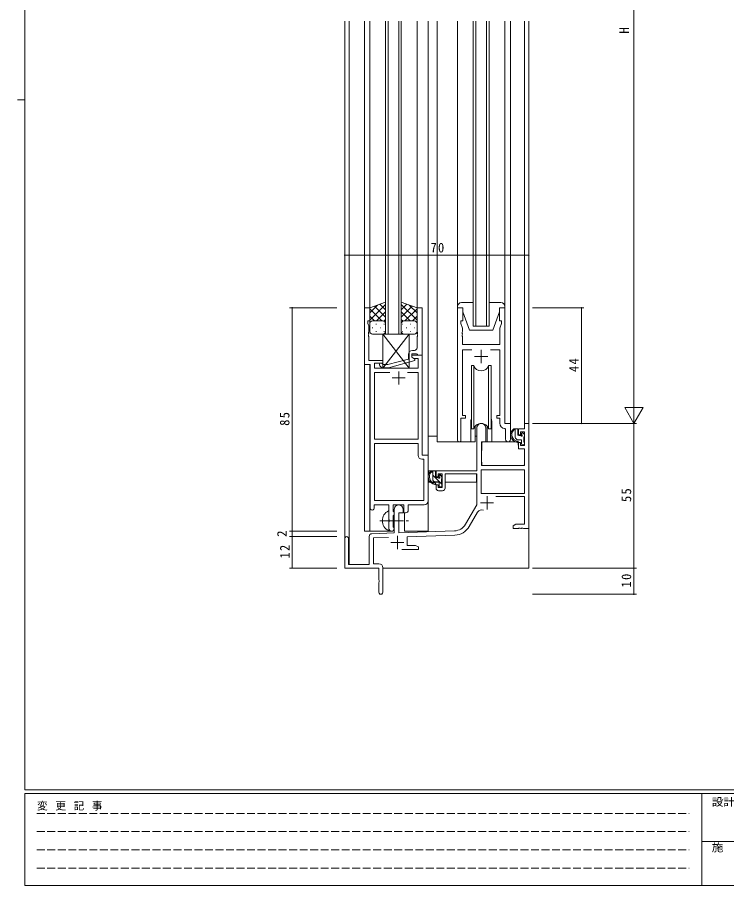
# Model space of a CAD drawing. Units: millimetres on the paper. Extents: x -420 to 373, y -297 to 267.
# Drawn here: x -420.5 to -150.7, y -297 to 33.3 of the extents above; entities that cross this region are included whole.
import ezdxf
from ezdxf.enums import TextEntityAlignment as Align

# ---------------------------------------------------------------- set-up
doc = ezdxf.new("R2010")
doc.units = ezdxf.units.MM
doc.linetypes.add('CHAIN2', pattern=[12, 9, -1, 1, -1])
doc.linetypes.add('DASHED3', pattern=[4, 3, -1])
for name, color, linetype, lineweight in [('0-1_YKK_ZWAK', 7, 'Continuous', 9), ('0-3_YKK_12', 2, 'Continuous', 9), ('0-4_YKK_D', 6, 'Continuous', 9), ('0-6_YKK_13', 4, 'Continuous', 9), ('0-7_YKK_11', 7, 'Continuous', 9)]:
    doc.layers.add(name, color=color, linetype=linetype, lineweight=lineweight)
doc.styles.add('ＭＳ ゴシック', font='')
doc.styles.get('ＭＳ ゴシック').set_extended_font_data('MS Gothic')

msp = doc.modelspace()

# ---------------------------------------------------------------- linework, layer by layer
at = {"layer": '0-1_YKK_ZWAK'}
for p, q in [((-417.7, -260.6), (-417.7, 264.4)), ((-420.5, 1.9), (-417.7, 1.9)), ((352.3, -260.6), (-417.7, -260.6)), ((-417.7, -297), (-417.7, -262)), ((314.5, -262), (-417.7, -262)), ((-160.1, -262), (-160.1, -297)), ((-160.1, -280.199), (-31.3, -280.199)), ((-417.7, -297), (314.5, -297))]:
    msp.add_line(p, q, dxfattribs=at)
at = {"layer": '0-1_YKK_ZWAK', "linetype": 'DASHED3'}
for p, q in [((-413.101, -269.512), (-164.909, -269.512)), ((-413.101, -276.441), (-164.909, -276.441)), ((-413.101, -283.37), (-164.909, -283.37)), ((-413.101, -290.298), (-164.909, -290.298))]:
    msp.add_line(p, q, dxfattribs=at)
at = {"layer": '0-3_YKK_12'}
for p, q in [((-295.944, -164.864), (-295.944, 31.836)), ((-294.314, 31.836), (-294.314, -174.764)), ((-288.444, 31.836), (-288.444, -162.164)), ((-286.445, 31.836), (-286.446, -77.664)), ((-280.446, -87.164), (-280.446, 31.836)), ((-279.446, 31.836), (-279.446, -87.164)), ((-275.446, -87.164), (-275.446, 31.836)), ((-274.446, 31.836), (-274.446, -87.164)), ((-268.446, 31.836), (-268.446, -77.664)), ((-264.244, 31.836), (-264.244, -162.164)), ((-260.744, 31.836), (-260.744, -128.164)), ((-253.044, 31.836), (-253.044, -76.664)), ((-247.044, -84.164), (-247.044, 31.836)), ((-246.044, 31.836), (-246.044, -84.164)), ((-242.044, -84.164), (-242.044, 31.836)), ((-241.044, 31.836), (-241.044, -84.164)), ((-235.044, 31.836), (-235.044, -76.664)), ((-232.844, -121.464), (-232.844, 31.836)), ((-227.574, 31.836), (-227.574, -121.164)), ((-225.944, 31.836), (-225.944, -121.164)), ((-241.044, -84.164), (-247.044, -84.164)), ((-274.446, -87.164), (-280.446, -87.164)), ((-286.444, -162.164), (-286.444, -98.812)), ((-248.044, -120.664), (-248.044, -128.164)), ((-240.044, -120.664), (-240.044, -128.164)), ((-227.274, -121.164), (-227.574, -121.164)), ((-248.044, -128.164), (-260.744, -128.164)), ((-233.817, -128.164), (-240.044, -128.164)), ((-273.244, -162.164), (-273.244, -155.148)), ((-225.944, -160.664), (-225.944, -176.164)), ((-288.444, -162.164), (-277.644, -162.164)), ((-273.244, -162.164), (-264.244, -162.164)), ((-281.444, -176.164), (-225.944, -176.164))]:
    msp.add_line(p, q, dxfattribs=at)
for start, end in [(159.63586, 180), (0, 20.36412)]:
    msp.add_arc((-244.044, -120.664), 4, start, end, dxfattribs=at)
at = {"layer": '0-4_YKK_D'}
for p, q in [((-185.944, 171.836), (-185.944, -114.164)), ((-295.944, -73.164), (-295.944, -56.164)), ((-295.944, -57.164), (-225.944, -57.164)), ((-225.944, -73.164), (-225.944, -56.164)), ((-298.944, -77.164), (-316.944, -77.164)), ((-315.944, -77.164), (-315.944, -162.164)), ((-224.574, -77.164), (-204.944, -77.164)), ((-205.944, -121.164), (-205.944, -77.164)), ((-185.944, -121.164), (-185.944, -109.04)), ((-185.944, -121.164), (-189.444, -115.102)), ((-182.444, -115.102), (-189.444, -115.102)), ((-185.944, -121.164), (-182.444, -115.102)), ((-224.574, -121.164), (-184.944, -121.164)), ((-224.574, -121.164), (-204.944, -121.164)), ((-224.574, -121.164), (-184.944, -121.164)), ((-185.944, -121.164), (-185.944, -176.164)), ((-298.944, -162.164), (-316.944, -162.164)), ((-298.944, -162.164), (-316.944, -162.164)), ((-298.944, -164.164), (-316.944, -164.164)), ((-298.944, -164.164), (-316.944, -164.164)), ((-315.944, -162.164), (-315.944, -164.164)), ((-315.944, -164.164), (-315.944, -176.164)), ((-298.944, -176.164), (-316.944, -176.164)), ((-224.574, -176.164), (-184.944, -176.164)), ((-224.574, -176.164), (-184.944, -176.164)), ((-185.944, -176.164), (-185.944, -186.164)), ((-224.574, -186.164), (-184.944, -186.164))]:
    msp.add_line(p, q, dxfattribs=at)
for centre, start, end in [((-295.944, -57.164), 0, 180), ((-295.944, -57.164), 180, 0), ((-225.944, -57.164), 0, 180), ((-225.944, -57.164), 180, 0), ((-315.944, -77.164), 90, 270), ((-315.944, -77.164), 270, 90), ((-205.944, -77.164), 90, 270), ((-205.944, -77.164), 270, 90), ((-205.944, -121.164), 90, 270), ((-205.944, -121.164), 270, 90), ((-315.944, -162.164), 90, 270), ((-315.944, -162.164), 90, 270), ((-315.944, -164.164), 90, 270), ((-315.944, -164.164), 90, 270), ((-315.944, -162.164), 270, 90), ((-315.944, -162.164), 270, 90), ((-315.944, -164.164), 270, 90), ((-315.944, -164.164), 270, 90), ((-315.944, -176.164), 90, 270), ((-315.944, -176.164), 270, 90), ((-185.944, -176.164), 90, 270), ((-185.944, -176.164), 90, 270), ((-185.944, -176.164), 270, 90), ((-185.944, -176.164), 270, 90), ((-185.944, -186.164), 90, 270), ((-185.944, -186.164), 270, 90)]:
    msp.add_arc(centre, 0.106, start, end, dxfattribs=at)
at = {"layer": '0-6_YKK_13'}
for p, q in [((-280.448, -75.021), (-286.448, -77.164)), ((-286.448, -81.896), (-280.448, -75.896)), ((-280.448, -77.887), (-282.559, -75.776)), ((-280.448, -83.386), (-280.448, -75.021)), ((-274.449, -75.021), (-268.449, -77.164)), ((-274.449, -83.386), (-274.449, -75.021)), ((-274.449, -77.887), (-272.338, -75.776)), ((-268.449, -81.896), (-274.449, -75.896)), ((-247.044, -75.164), (-251.544, -75.164)), ((-236.544, -75.164), (-241.044, -75.164)), ((-286.448, -79.068), (-283.487, -76.107)), ((-286.448, -77.164), (-286.448, -83.164)), ((-281.827, -82.164), (-286.448, -77.544)), ((-280.448, -80.716), (-284.643, -76.52)), ((-283.887, -82.164), (-280.448, -78.724)), ((-274.449, -80.716), (-270.254, -76.52)), ((-271.01, -82.164), (-274.449, -78.724)), ((-273.07, -82.164), (-268.449, -77.544)), ((-268.449, -79.068), (-271.41, -76.107)), ((-268.449, -77.164), (-268.449, -83.164)), ((-253.044, -76.664), (-253.044, -77.164)), ((-253.044, -77.164), (-251.044, -77.164)), ((-251.044, -77.164), (-251.044, -78.664)), ((-251.044, -78.664), (-248.444, -85.664)), ((-237.044, -78.664), (-239.644, -85.664)), ((-237.044, -77.164), (-235.044, -77.164)), ((-237.044, -78.664), (-237.044, -77.164)), ((-235.044, -77.164), (-235.044, -76.664)), ((-284.656, -82.164), (-286.448, -80.373)), ((-285.448, -82.164), (-281.848, -82.164)), ((-285.048, -82.164), (-281.448, -82.164)), ((-281.116, -82.221), (-280.448, -81.553)), ((-273.781, -82.221), (-274.449, -81.553)), ((-269.849, -82.164), (-273.449, -82.164)), ((-269.449, -82.164), (-273.049, -82.164)), ((-270.241, -82.164), (-268.449, -80.373)), ((-286.448, -86.164), (-286.448, -83.164)), ((-285.528, -84.801), (-285.328, -84.801)), ((-284.113, -83.386), (-283.913, -83.386)), ((-282.498, -84.801), (-282.298, -84.801)), ((-281.083, -83.386), (-280.883, -83.386)), ((-280.448, -83.164), (-280.448, -86.164)), ((-274.449, -83.164), (-274.449, -86.164)), ((-273.814, -83.386), (-274.014, -83.386)), ((-272.399, -84.801), (-272.599, -84.801)), ((-270.784, -83.386), (-270.984, -83.386)), ((-269.369, -84.801), (-269.569, -84.801)), ((-268.449, -86.164), (-268.449, -83.164)), ((-248.444, -85.664), (-239.644, -85.664)), ((-281.448, -87.164), (-285.448, -87.164)), ((-284.113, -86.216), (-283.913, -86.216)), ((-281.446, -87.164), (-271.446, -100.164)), ((-271.446, -87.164), (-281.446, -100.164)), ((-281.083, -86.216), (-280.883, -86.216)), ((-273.814, -86.216), (-274.014, -86.216)), ((-273.449, -87.164), (-269.449, -87.164)), ((-270.784, -86.216), (-270.984, -86.216)), ((-246.872, -123.164), (-246.872, -99.164)), ((-241.216, -123.164), (-241.216, -99.164)), ((-240.294, -99.164), (-241.216, -99.164)), ((-240.294, -123.164), (-240.294, -99.164)), ((-246.294, -122.18), (-246.294, -128.164)), ((-241.794, -128.164), (-241.794, -122.18)), ((-247.794, -123.164), (-246.872, -123.164)), ((-241.216, -123.164), (-240.294, -123.164)), ((-230.374, -123.164), (-231.674, -123.164)), ((-231.074, -126.364), (-231.074, -123.164)), ((-230.074, -125.464), (-230.074, -123.464)), ((-228.674, -124.964), (-228.674, -125.303)), ((-227.662, -125.252), (-228.162, -124.752)), ((-227.574, -126.064), (-227.574, -125.464)), ((-260.744, -125.964), (-264.24, -125.964)), ((-264.24, -139.164), (-264.24, -125.964)), ((-246.294, -128.164), (-248.044, -128.164)), ((-246.294, -125.964), (-245.744, -125.964)), ((-243.82, -128.462), (-243.874, -134.664)), ((-229.942, -128.164), (-243.52, -128.164)), ((-240.044, -128.164), (-241.794, -128.164)), ((-228.974, -127.364), (-230.074, -127.364)), ((-229.942, -128.164), (-229.874, -130.764)), ((-229.135, -125.764), (-229.774, -125.764)), ((-228.674, -127.664), (-228.674, -128.964)), ((-227.774, -128.264), (-227.774, -126.264)), ((-227.574, -128.964), (-227.574, -128.464)), ((-243.839, -130.664), (-243.944, -130.664)), ((-229.874, -130.764), (-227.905, -130.764)), ((-228.374, -129.264), (-227.874, -129.264)), ((-227.574, -134.664), (-227.605, -131.062)), ((-243.874, -134.664), (-243.855, -136.867)), ((-227.593, -136.867), (-227.574, -134.664)), ((-243.944, -135.594), (-243.865, -135.673)), ((-243.555, -137.164), (-227.893, -137.164)), ((-246.044, -139.164), (-264.24, -139.164)), ((-264.04, -139.164), (-264.04, -140.416)), ((-261.774, -139.164), (-263.074, -139.164)), ((-262.474, -142.364), (-262.474, -139.164)), ((-259.174, -144.12), (-262.474, -140.82)), ((-261.474, -141.464), (-261.474, -139.464)), ((-260.535, -141.764), (-261.174, -141.764)), ((-260.074, -140.964), (-260.074, -141.303)), ((-258.974, -141.492), (-259.8, -140.665)), ((-259.062, -141.252), (-259.562, -140.752)), ((-258.974, -142.064), (-258.974, -141.464)), ((-245.84, -140.445), (-245.84, -143.464)), ((-264.04, -142.554), (-264.04, -143.464)), ((-264.04, -143.464), (-263.459, -143.464)), ((-262.763, -143.464), (-260.15, -143.464)), ((-260.374, -143.364), (-261.474, -143.364)), ((-260.074, -143.664), (-260.074, -144.964)), ((-259.774, -145.264), (-259.274, -145.264)), ((-259.174, -144.264), (-259.174, -142.264)), ((-259.174, -143.464), (-258.944, -143.464)), ((-258.974, -144.964), (-258.974, -144.464)), ((-245.84, -143.464), (-257.744, -143.464)), ((-279.144, -161.76), (-279.144, -154.569))]:
    msp.add_line(p, q, dxfattribs=at)
at = {"layer": '0-6_YKK_13', "linetype": 'CHAIN2'}
msp.add_line((-282.644, -158.164), (-270.656, -158.164), dxfattribs=at)
msp.add_line((-282.644, -158.164), (-270.656, -158.164), dxfattribs=at)
at = {"layer": '0-6_YKK_13'}
msp.add_lwpolyline([(-271.446, -87.164), (-281.446, -87.164), (-281.446, -100.164), (-271.446, -100.164)], close=True, dxfattribs=at)
msp.add_lwpolyline([(-246.872, -99.164), (-247.794, -99.164), (-247.794, -123.164)], dxfattribs=at)
for centre, radius, start, end in [((-251.544, -76.664), 1.5, 90, 180), ((-236.544, -76.664), 1.5, 0, 90), ((-285.448, -83.164), 1, 89.99998, 179.99998), ((-285.448, -83.164), 1, 89.99998, 179.99998), ((-281.448, -83.164), 1, 359.99998, 89.99998), ((-281.448, -83.164), 1, 359.99998, 89.99998), ((-273.449, -83.164), 1, 89.99998, 179.99998), ((-273.449, -83.164), 1, 89.99998, 179.99998), ((-269.449, -83.164), 1, 359.99998, 89.99998), ((-269.449, -83.164), 1, 359.99998, 89.99998), ((-285.448, -86.164), 1, 179.99998, 269.99998), ((-281.448, -86.164), 1, 269.99998, 359.99998), ((-273.449, -86.164), 1, 179.99998, 269.99998), ((-269.449, -86.164), 1, 269.99998, 359.99998), ((-244.044, -98.164), 3, 199.4715, 340.52849), ((-244.044, -124.164), 3, 19.47122, 160.52876), ((-229.96, -125.485), 2.885, 126.45192, 263.90388), ((-229.874, -125.451), 2.504, 139.45805, 259.25217), ((-231.934, -123.569), 0.3, 301.62189, 336.95038), ((-231.474, -123.764), 0.2, 36.86989, 156.95038), ((-231.074, -123.464), 0.3, 216.86989, 270), ((-230.374, -123.464), 0.3, 0, 90), ((-229.774, -125.464), 0.3, 180, 270), ((-228.374, -124.964), 0.3, 45, 180), ((-228.374, -125.303), 0.3, 180, 236.94426), ((-227.874, -125.464), 0.3, 0, 45), ((-243.52, -128.464), 0.3, 90, 179.49998), ((-230.074, -126.364), 1, 180, 270), ((-230.196, -128.114), 0.25, 253.63879, 125.58162), ((-229.135, -126.064), 0.3, 33.05573, 90), ((-228.974, -127.664), 0.3, 0, 90), ((-228.674, -125.764), 0.25, 213.05573, 56.94426), ((-227.774, -126.064), 0.2, 270, 0), ((-227.774, -128.464), 0.2, 0, 90), ((-228.374, -128.964), 0.3, 180, 270), ((-227.905, -131.064), 0.3, 0.5, 90), ((-227.874, -128.964), 0.3, 270, 0), ((-243.555, -136.864), 0.3, 180.49998, 270), ((-227.893, -136.864), 0.3, 270, 359.5), ((-261.36, -141.485), 2.885, 126.45192, 263.90388), ((-261.274, -141.451), 2.504, 139.45805, 259.25217), ((-263.334, -139.569), 0.3, 301.62189, 336.95038), ((-262.874, -139.764), 0.2, 36.86989, 156.95038), ((-262.474, -139.464), 0.3, 216.86989, 270), ((-261.774, -139.464), 0.3, 0, 90), ((-261.174, -141.464), 0.3, 180, 270), ((-260.535, -142.064), 0.3, 33.05573, 90), ((-260.074, -141.764), 0.25, 213.05573, 56.94426), ((-259.774, -140.964), 0.3, 45, 180), ((-259.774, -141.303), 0.3, 180, 236.94426), ((-259.274, -141.464), 0.3, 0, 45), ((-261.474, -142.364), 1, 180, 270), ((-261.596, -144.114), 0.25, 253.63879, 125.58162), ((-260.374, -143.664), 0.3, 0, 90), ((-259.774, -144.964), 0.3, 180, 270), ((-259.274, -144.964), 0.3, 270, 0), ((-259.174, -142.064), 0.2, 270, 0), ((-259.174, -144.464), 0.2, 0, 90), ((-277.444, -158.164), 4.2, 117.28096, 242.71902), ((-279.298, -154.569), 0.154, 0, 117.28096), ((-279.298, -161.76), 0.154, 242.71902, 0)]:
    msp.add_arc(centre, radius, start, end, dxfattribs=at)
at = {"layer": '0-7_YKK_11'}
for p, q in [((-269.446, -93.364), (-270.246, -93.364)), ((-246.544, -95.664), (-241.544, -95.664)), ((-244.044, -93.164), (-244.044, -98.164)), ((-275.446, -101.364), (-275.446, -106.364)), ((-272.095, -101.794), (-268.076, -101.794)), ((-277.946, -103.864), (-272.946, -103.864)), ((-284.616, -150.534), (-284.616, -128.794)), ((-227.574, -138.794), (-244.114, -138.794)), ((-258.744, -146.764), (-260.244, -146.764)), ((-244.344, -151.364), (-239.344, -151.364)), ((-241.844, -148.864), (-241.844, -153.864)), ((-245.451, -154.916), (-248.587, -160.348)), ((-275.944, -163.964), (-275.944, -168.964)), ((-278.444, -166.464), (-273.444, -166.464)), ((-281.444, -176.034), (-281.444, -185.414))]:
    msp.add_line(p, q, dxfattribs=at)
for points in [[(-286.246, -153.414), (-286.246, -98.794), (-288.446, -98.794), (-288.446, -77.164), (-286.446, -77.164), (-286.446, -82.164), (-287.146, -82.164), (-287.146, -83.164), (-286.816, -84.071), (-286.816, -86.206), (-286.936, -86.389), (-286.936, -86.939), (-286.816, -87.123), (-286.816, -87.206), (-286.936, -87.389), (-286.936, -87.939), (-286.816, -88.123), (-286.816, -97.164), (-281.446, -97.164), (-281.446, -98.164), (-284.616, -98.164), (-284.616, -100.164), (-268.076, -100.164), (-268.076, -96.464), (-269.58, -96.464), (-270.446, -95.964), (-270.446, -95.164), (-266.446, -95.164), (-266.446, -133.164), (-264.246, -133.164), (-264.246, -150.664)], [(-266.446, -95.164), (-266.446, -77.164), (-268.446, -77.164), (-268.446, -86.206), (-268.326, -86.389), (-268.326, -86.939), (-268.446, -87.123), (-268.446, -87.206), (-268.326, -87.389), (-268.326, -87.939), (-268.446, -88.123), (-268.446, -92.364)], [(-232.844, -127.199), (-232.844, -121.164), (-235.044, -121.164), (-235.044, -77.164), (-237.044, -77.164), (-237.044, -82.164), (-236.344, -82.164), (-236.344, -83.164), (-236.974, -84.895), (-236.974, -91.164), (-251.114, -91.164), (-251.114, -88.123), (-251.234, -87.939), (-251.234, -87.389), (-251.114, -87.206), (-251.114, -87.123), (-251.234, -86.939), (-251.234, -86.389), (-251.114, -86.206), (-251.114, -84.895), (-251.744, -83.164), (-251.744, -82.164), (-251.044, -82.164), (-251.044, -77.164), (-253.044, -77.164), (-253.044, -127.514)], [(-282.57, -99.189), (-281.794, -99.964), (-279.349, -99.964), (-269.246, -97.257), (-269.246, -96.657), (-270.446, -95.964), (-270.446, -94.664), (-268.646, -94.664), (-268.446, -94.864), (-268.146, -95.164), (-266.446, -95.164)], [(-271.746, -94.864), (-271.746, -96.685), (-279.507, -98.764), (-281.297, -98.764), (-281.722, -98.34)], [(-251.744, -127.514), (-251.744, -119.164), (-250.044, -119.164), (-250.044, -118.164), (-251.114, -118.164), (-251.114, -93.094), (-247.631, -93.094)], [(-240.457, -93.094), (-236.974, -93.094), (-236.974, -118.164), (-238.044, -118.164), (-238.044, -119.164), (-236.974, -119.164), (-236.974, -121.094)], [(-272.095, -101.794), (-268.076, -101.794), (-268.076, -127.164), (-284.616, -127.164), (-284.616, -101.794), (-278.796, -101.794)], [(-242.344, -122.864), (-242.344, -128.164), (-243.944, -128.164), (-243.944, -137.164), (-227.574, -137.164), (-227.574, -130.764), (-229.844, -130.764), (-229.844, -128.464), (-229.044, -128.464), (-229.044, -129.564), (-227.574, -129.564), (-227.574, -124.364), (-229.044, -124.364), (-229.044, -125.464), (-229.844, -125.464), (-229.844, -123.164), (-227.574, -123.164), (-227.574, -121.164), (-225.944, -121.164), (-225.944, -161.164), (-227.986, -161.164), (-228.169, -161.044), (-228.719, -161.044), (-228.902, -161.164), (-228.986, -161.164), (-229.169, -161.044), (-229.719, -161.044), (-229.902, -161.164), (-231.944, -161.164), (-231.944, -160.164), (-230.853, -159.534), (-227.574, -159.534), (-227.574, -148.964), (-238.445, -148.964)], [(-261.244, -145.764), (-261.244, -144.464), (-260.444, -144.464), (-260.444, -145.564), (-258.944, -145.564), (-258.944, -140.364), (-260.444, -140.364), (-260.444, -141.464), (-261.244, -141.464), (-261.244, -139.164), (-245.744, -139.164), (-245.744, -122.864)], [(-235.061, -123.092), (-234.774, -123.392), (-234.774, -127.199)], [(-284.616, -150.534), (-284.616, -128.794), (-268.076, -128.794), (-268.076, -133.294)], [(-266.576, -134.794), (-265.876, -134.794), (-265.876, -150.534), (-284.616, -150.534)], [(-249.998, -159.533), (-245.744, -152.164), (-245.744, -140.364), (-257.744, -140.364), (-257.744, -145.764)], [(-285.679, -163.131), (-277.144, -162.833), (-277.144, -153.864)], [(-279.146, -161.164), (-279.146, -158.835), (-279.003, -158.643), (-279.003, -157.685), (-279.146, -157.493), (-279.146, -152.164), (-284.746, -152.164), (-284.746, -153.414)], [(-272.816, -155.164), (-273.446, -155.164), (-273.446, -152.164), (-277.516, -152.164), (-277.516, -154.481), (-277.368, -154.675), (-277.146, -154.964), (-277.146, -155.864), (-277.368, -156.154), (-277.516, -156.347), (-277.516, -160.481), (-277.368, -160.675), (-277.146, -160.964), (-277.146, -161.164)], [(-273.744, -153.864), (-273.744, -155.164), (-275.444, -155.164), (-275.444, -162.773), (-254.154, -162.03)], [(-265.746, -152.164), (-271.816, -152.164), (-271.816, -154.164)], [(-282.944, -185.414), (-282.944, -181.623), (-282.824, -181.439), (-282.824, -180.889), (-282.944, -180.706), (-282.944, -176.164), (-295.944, -176.164), (-295.944, -164.864)], [(-294.544, -164.864), (-294.544, -174.764), (-286.644, -174.764), (-286.644, -164.13)], [(-279.377, -164.542), (-285.014, -164.738), (-285.014, -174.534), (-282.944, -174.534)], [(-254.097, -163.659), (-272.244, -164.292), (-272.244, -167.534), (-269.035, -167.534), (-267.944, -168.164), (-267.944, -169.164), (-274.294, -169.164)]]:
    msp.add_lwpolyline(points, dxfattribs=at)
msp.add_lwpolyline([(-227.574, -138.794), (-244.114, -138.794), (-244.114, -147.764), (-227.574, -147.764)], close=True, dxfattribs=at)
for centre, radius, start, end in [((-269.446, -92.364), 1, 270, 359.99998), ((-270.246, -94.864), 1.5, 90, 179.99998), ((-282.146, -98.764), 0.6, 44.99998, 225), ((-244.044, -122.864), 1.7, 359.99998, 180), ((-234.974, -121.094), 2, 179.99998, 267.50807), ((-252.394, -127.514), 0.65, 179.99998, 0), ((-233.809, -127.199), 0.965, 179.99998, 0), ((-266.576, -133.294), 1.5, 180, 269.99998), ((-260.244, -145.764), 1, 180, 269.99998), ((-258.744, -145.764), 1, 270, 359.99998), ((-265.746, -150.664), 1.5, 270, 359.99998), ((-285.496, -153.414), 0.75, 179.99998, 0), ((-275.444, -153.864), 1.7, 359.99998, 180), ((-272.816, -154.164), 1, 270, 359.99998), ((-243.892, -155.816), 1.8, 65.29866, 149.99998), ((-278.146, -161.164), 1, 180, 269.99998), ((-278.146, -161.164), 1, 270, 359.99998), ((-254.328, -157.033), 5, 271.99998, 329.99998), ((-254.328, -157.033), 6.63, 271.99998, 329.99998), ((-295.244, -164.864), 0.7, 359.99998, 180), ((-285.644, -164.13), 1, 91.99997, 179.99998), ((-282.944, -176.034), 1.5, 0, 89.99998), ((-282.194, -185.414), 0.75, 179.99998, 0)]:
    msp.add_arc(centre, radius, start, end, dxfattribs=at)

# ---------------------------------------------------------------- texts
at = {"layer": '0-1_YKK_ZWAK', "style": 'ＭＳ ゴシック', "width": 1.1}
for s, p in [('設計監理', (-156.331, -267.533)), ('施\u3000\u3000工', (-156.331, -284.854))]:
    msp.add_text(s, height=2.933, dxfattribs=at).set_placement(p, align=Align.BOTTOM_LEFT)
at = {"layer": '0-1_YKK_ZWAK', "insert": (-412.986, -268.447), "char_height": 2.933, "attachment_point": 7, "style": 'ＭＳ ゴシック'}
msp.add_mtext('\\T1.16;変\\~更\\~記\\~事', dxfattribs=at)
at = {"layer": '0-4_YKK_D', "color": 3, "style": 'ＭＳ ゴシック'}
for s, p in [('H', (-186.744, 27.111)), ('2', (-316.944, -164.364))]:
    msp.add_text(s, height=3.666, rotation=90, dxfattribs=at).set_placement(p, align=Align.BOTTOM_LEFT)
at = {"layer": '0-4_YKK_D', "color": 3, "insert": (-263.344, -56.164), "char_height": 3.666, "attachment_point": 7, "style": 'ＭＳ ゴシック'}
msp.add_mtext('\\T1.21;\\W0.95;70', dxfattribs=at)
at = {"layer": '0-4_YKK_D', "color": 3, "char_height": 3.666, "attachment_point": 7, "rotation": 90, "style": 'ＭＳ ゴシック'}
for s, insert in [('\\T1.21;\\W0.95;44', (-206.944, -101.602)), ('\\T1.21;\\W0.95;85', (-316.944, -122.064)), ('\\T1.21;\\W0.95;55', (-186.944, -151.064)), ('\\T1.21;\\W0.95;12', (-316.944, -172.564)), ('\\T1.21;\\W0.95;10', (-186.944, -183.564))]:
    msp.add_mtext(s, dxfattribs=dict(at, insert=insert))

doc.saveas('drawing.dxf')
